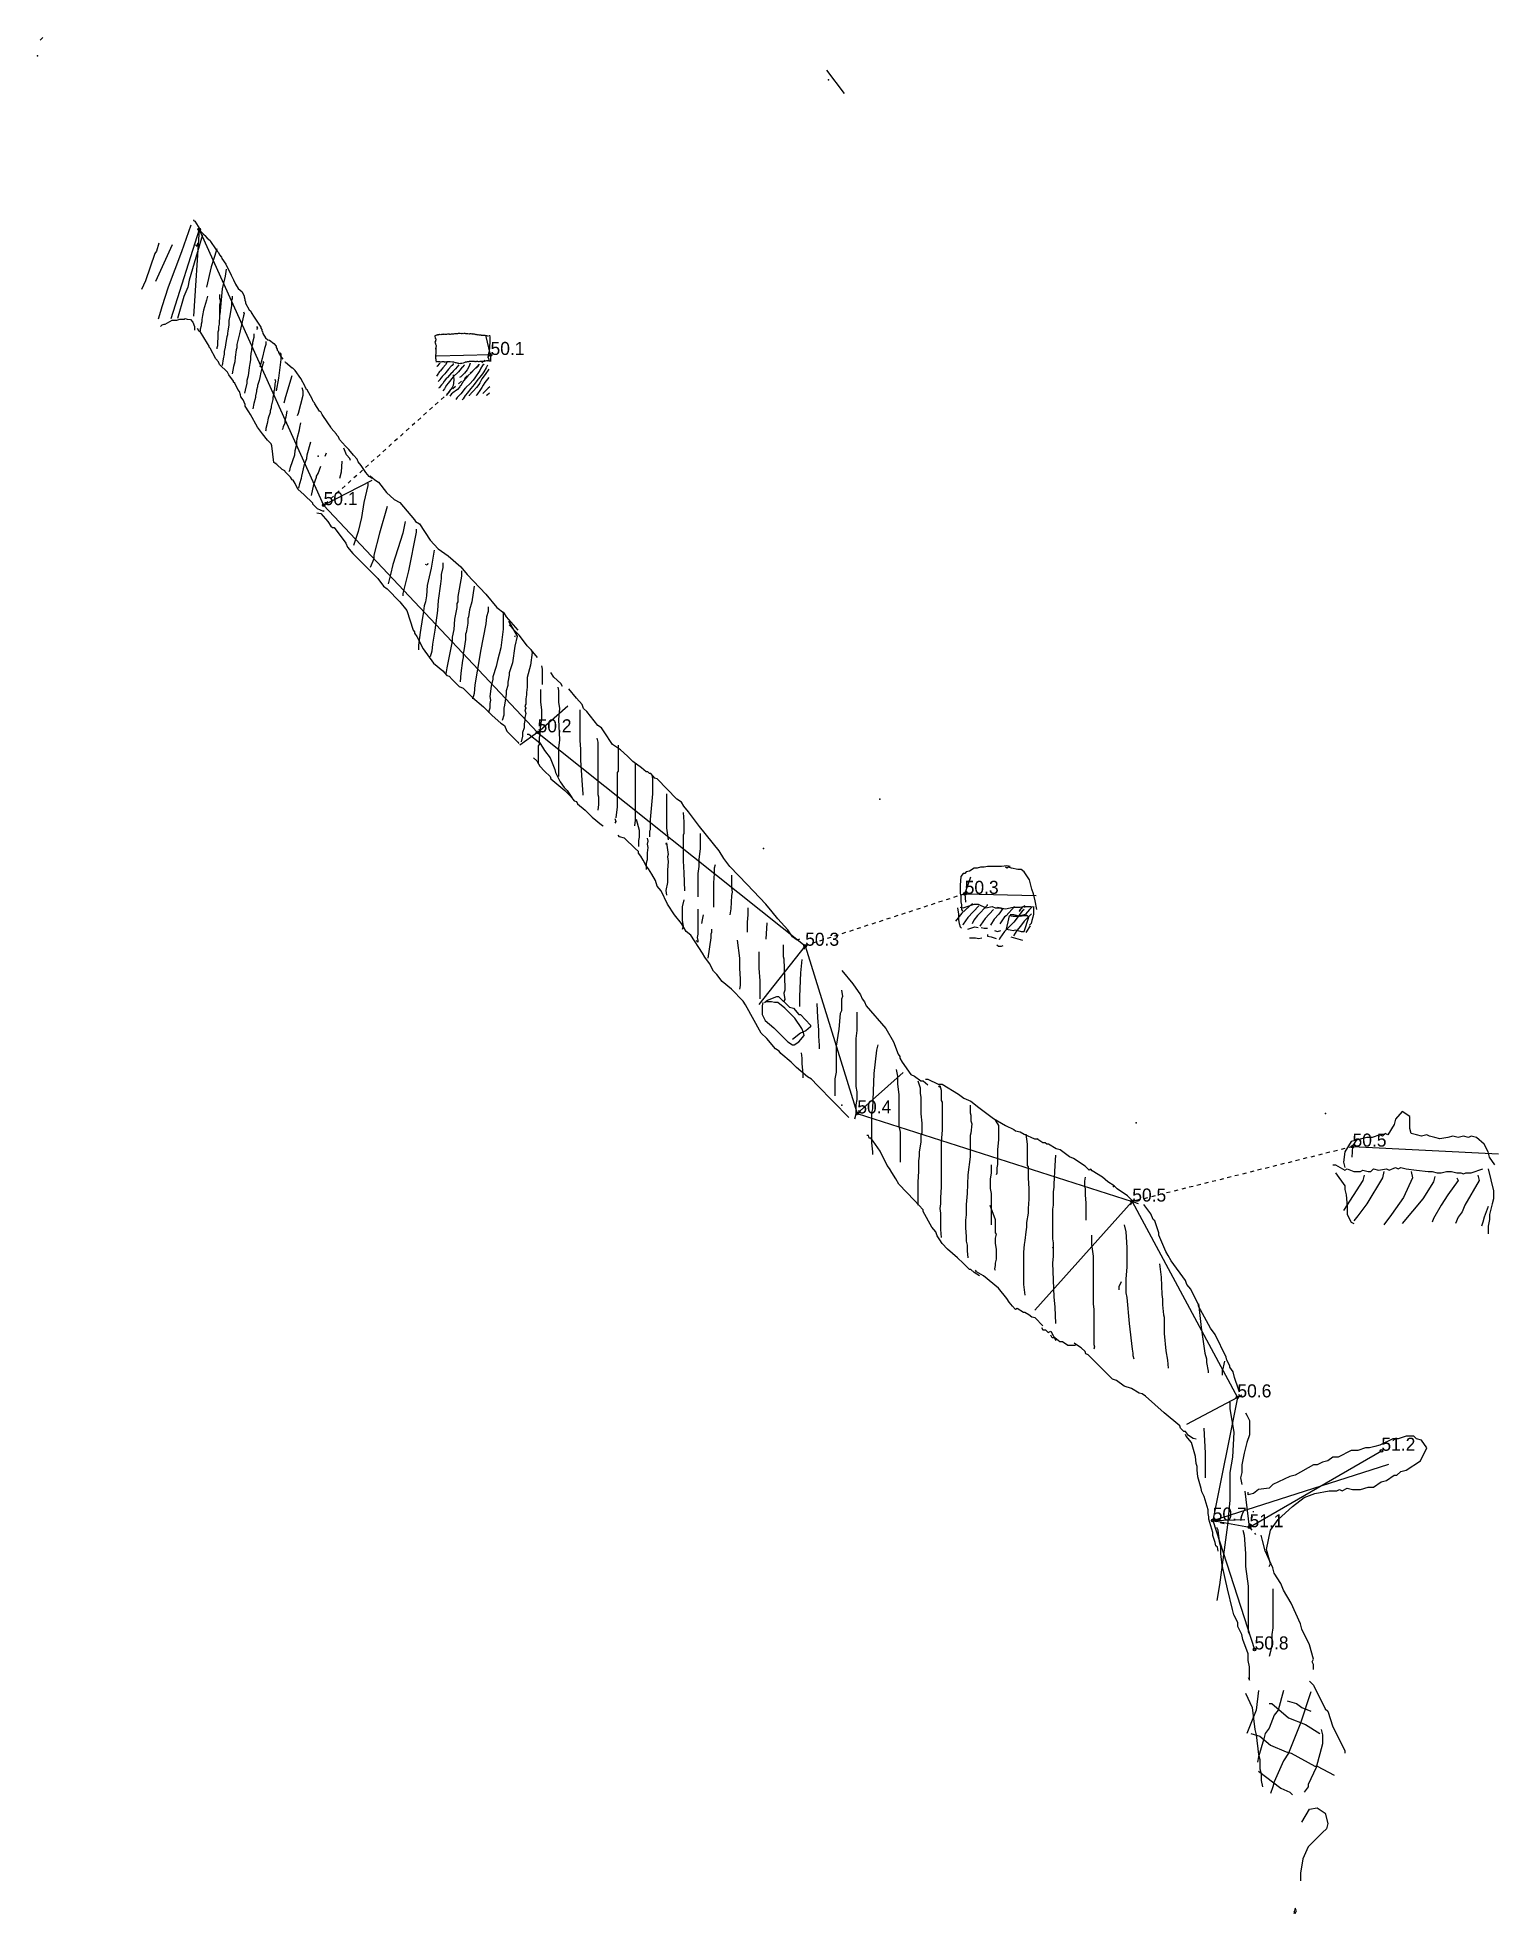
# Model space of a CAD drawing. Header units: millimetres. Extents: x -12 to 100, y -129 to 15.
import ezdxf

# ---------------------------------------------------------------- set-up
doc = ezdxf.new("R2010")
doc.units = ezdxf.units.MM
doc.linetypes.add('DASH', pattern=[0.6, 0.3, -0.3])

msp = doc.modelspace()

# ---------------------------------------------------------------- linework, layer by layer
at = {"layer": 'Shots', "color": 1}
for p, q in [((0, 0), (9.542, -21.144)), ((0, 0), (0, 0)), ((9.542, -21.144), (25.946, -38.566)), ((25.946, -38.566), (46.466, -54.93)), ((46.466, -54.93), (50.466, -67.786)), ((50.466, -67.786), (71.548, -74.542)), ((71.548, -74.542), (79.612, -89.558)), ((79.612, -89.558), (77.72, -99.004)), ((80.542, -99.514), (90.654, -93.652)), ((77.72, -99.004), (80.542, -99.514)), ((77.72, -99.004), (77.72, -99.004)), ((77.72, -99.004), (80.93, -108.886))]:
    msp.add_line(p, q, dxfattribs=at)
for centre in [(0, 0), (22.34, -9.63), (9.542, -21.144), (25.946, -38.566), (58.7, -50.95), (46.466, -54.93), (50.466, -67.786), (88.44, -70.33), (71.548, -74.542), (79.612, -89.558), (90.654, -93.652), (77.72, -99.004), (77.72, -99.004), (80.542, -99.514), (80.93, -108.886)]:
    msp.add_circle(centre, 0.1, dxfattribs=at)
at = {"layer": 'Sketch', "color": 255, "linetype": 'DASH'}
for p, q in [((22.34, -9.63), (9.542, -21.144)), ((58.7, -50.95), (46.466, -54.93)), ((88.44, -70.33), (71.548, -74.542))]:
    msp.add_line(p, q, dxfattribs=at)
at = {"layer": 'Sketch', "color": 5}
for points in [[(-12.2, 14.51), (-12, 14.71)], [(-0.64, 0.31), (-1.36, -1.73), (-2.38, -4.43), (-2.86, -5.93), (-2.98, -6.29), (-3.16, -6.89)], [(-3.1, -1.07), (-3.28, -1.67), (-3.4, -1.85), (-4.12, -3.95), (-4.42, -4.61)], [(-2.08, -1.19), (-3.34, -4.01)], [(0.26, -0.41), (-0.76, -3.89), (-0.88, -4.43), (-1.18, -5.15), (-1.66, -6.83)], [(-0.28, -1.19), (-0.16, -1.31), (-0.1, -1.07)], [(1.34, -1.49), (1.16, -2.09), (0.92, -2.87), (0.56, -4.43)], [(2.06, -3.05), (2, -3.59), (1.76, -4.55), (1.58, -6.53)], [(0.64, -5.12), (0.56, -5.44), (0.32, -6.2), (0.24, -6.6), (0.2, -6.92), (0.2, -7.08), (0.16, -7.28), (0.16, -7.4), (0.08, -7.64), (0.08, -7.76), (0.04, -7.84)], [(1.56, -5), (1.56, -5.28), (1.6, -5.44), (1.6, -5.64), (1.56, -5.8), (1.56, -6.72), (1.52, -7.12), (1.52, -7.28), (1.48, -7.48), (1.48, -7.72), (1.44, -7.88), (1.44, -8.4), (1.4, -8.56), (1.4, -8.92), (1.36, -9.08), (1.36, -9.16)], [(2.52, -5.12), (2.52, -5.32), (2.48, -5.4), (2.48, -5.84), (2.36, -6.64), (2.28, -7), (2.28, -7.32), (2.2, -7.8), (2.16, -7.96), (2.16, -8.08), (2.12, -8.24), (2.04, -8.68), (2, -9.04), (1.92, -9.36), (1.92, -9.56), (1.84, -9.92), (1.76, -10.44)], [(3.4, -6.32), (3.44, -6.44), (3.4, -6.64), (3.08, -8), (2.88, -8.84), (2.88, -9.08), (2.84, -9.24), (2.76, -9.8), (2.72, -10.16), (2.64, -10.52), (2.52, -11.08)], [(4.2, -8), (4.2, -8.28), (4.08, -8.68), (4.08, -8.8), (4.04, -8.96), (4, -9.28), (3.96, -9.52), (3.92, -9.8), (3.92, -10), (3.88, -10.28), (3.84, -10.6), (3.76, -11.24), (3.64, -11.6), (3.64, -11.8), (3.52, -12.32), (3.48, -12.56)], [(4.4, -7.45), (4.46, -7.57), (4.4, -7.69)], [(5.12, -8.59), (5.12, -8.83), (5, -9.13), (4.82, -9.91), (4.64, -10.57)], [(6.2, -9.43), (6.26, -9.55), (6.26, -9.97), (6.08, -11.41), (5.9, -12.37)], [(18.244, -10.142), (18.272, -10.142), (18.3, -10.156), (18.328, -10.142), (18.426, -10.142), (18.454, -10.156), (18.566, -10.156), (18.622, -10.142), (18.748, -10.142), (18.776, -10.156), (18.874, -10.156), (19, -10.142), (19.028, -10.128), (19.098, -10.142), (19.196, -10.142), (19.252, -10.128), (19.434, -10.156), (19.504, -10.156), (19.616, -10.198), (19.672, -10.198), (19.756, -10.24), (19.784, -10.24), (19.84, -10.254), (19.91, -10.254), (20.008, -10.282), (20.064, -10.268), (20.134, -10.268), (20.232, -10.24), (20.26, -10.24), (20.386, -10.184), (20.414, -10.156), (20.512, -10.156), (20.582, -10.128), (20.666, -10.128), (20.722, -10.114), (20.82, -10.114), (20.876, -10.1), (20.974, -10.1), (21.03, -10.114), (21.058, -10.114), (21.086, -10.1), (21.142, -10.128), (21.198, -10.128), (21.226, -10.114), (21.254, -10.128), (21.324, -10.114), (21.352, -10.114), (21.408, -10.128), (21.478, -10.128), (21.534, -10.114), (21.87, -10.114), (22.052, -10.058), (22.08, -10.044), (22.136, -10.058), (22.192, -10.044), (22.22, -10.044), (22.276, -10.072)], [(22.136, -10.1), (22.108, -10.086), (22.094, -10.058), (22.122, -10.086)], [(4.88, -10.12), (4.92, -10.2), (4.84, -10.4), (4.8, -10.64), (4.72, -10.96), (4.64, -11.36), (4.6, -11.6), (4.48, -11.96), (4.48, -12.08), (4.4, -12.32), (4.4, -12.44), (4.32, -12.76), (4.32, -12.88), (4.2, -13.36), (4.12, -13.76)], [(5.8, -11.48), (5.84, -11.64), (5.8, -11.84), (5.76, -12.28), (5.72, -12.4), (5.72, -12.6), (5.64, -12.88), (5.64, -13.04), (5.52, -13.56), (5.52, -13.68), (5.44, -13.92), (5.44, -14.04), (5.28, -14.48), (5.2, -14.88), (5.12, -15.28), (5.12, -15.4), (5.08, -15.48)], [(7.1, -11.23), (6.62, -12.85), (6.5, -13.33)], [(18.986, -10.212), (18.888, -10.394), (18.692, -10.618), (18.566, -10.758), (18.496, -10.856), (18.468, -10.884), (18.426, -10.898), (18.37, -10.982), (18.356, -11.024), (18.286, -11.108), (18.258, -11.178), (18.188, -11.262)], [(18.426, -10.268), (18.426, -10.296), (18.244, -10.492), (18.216, -10.506)], [(19.476, -10.296), (19.476, -10.324), (19.392, -10.436), (19.322, -10.492), (19.126, -10.716), (18.902, -10.968), (18.832, -11.066), (18.692, -11.234), (18.622, -11.29), (18.552, -11.374), (18.538, -11.416), (18.454, -11.5), (18.44, -11.542), (18.328, -11.654)], [(19.91, -10.394), (19.658, -10.702), (19.616, -10.73), (19.532, -10.828), (19.462, -10.884), (19.392, -10.968), (19.35, -10.996), (19.042, -11.346), (19.014, -11.388), (18.972, -11.402), (18.776, -11.64), (18.678, -11.808), (18.58, -11.92), (18.454, -12.074), (18.44, -12.116), (18.356, -12.186)], [(20.33, -10.38), (20.302, -10.45), (20.218, -10.548), (20.176, -10.576), (19.98, -10.8), (19.882, -10.912), (19.462, -11.304), (19.098, -11.78), (18.972, -11.948), (18.86, -12.116), (18.804, -12.228), (18.678, -12.368)], [(19.462, -11.164), (19.518, -11.5), (19.504, -11.794), (19.462, -11.976), (19.406, -12.116), (19.308, -12.256), (19.266, -12.284), (19.028, -12.62), (18.944, -12.732)], [(21.436, -10.324), (21.436, -10.352), (21.324, -10.52), (21.114, -10.73), (20.89, -10.982), (20.61, -11.22), (20.26, -11.612), (20.05, -11.962), (20.022, -11.99), (19.98, -12.074), (19.798, -12.27), (19.63, -12.396), (19.602, -12.396), (19.546, -12.466), (19.448, -12.522), (19.42, -12.564), (19.35, -12.62), (19.21, -12.788)], [(21.842, -10.338), (21.814, -10.352), (21.73, -10.45), (21.604, -10.646), (21.52, -10.814), (21.128, -11.388), (21.002, -11.556), (20.75, -11.836), (20.47, -12.102), (20.442, -12.144), (20.4, -12.172), (20.064, -12.606), (19.784, -12.9), (19.686, -13.04)], [(20.778, -10.268), (20.708, -10.492), (20.54, -10.758), (20.344, -11.024), (20.064, -11.304), (20.022, -11.332), (19.966, -11.346)], [(22.108, -10.422), (22.052, -10.506), (21.996, -10.618), (21.828, -10.912), (21.786, -11.01), (21.646, -11.192), (21.492, -11.36), (21.422, -11.458), (21.366, -11.5), (21.086, -11.906), (20.82, -12.214), (20.54, -12.564), (20.414, -12.704), (20.4, -12.746), (20.316, -12.872), (20.246, -12.998), (20.176, -13.082)], [(22.22, -10.73), (21.94, -11.136), (21.66, -11.472), (21.506, -11.766), (21.436, -11.906), (21.268, -12.116), (21.044, -12.382), (20.82, -12.592), (20.806, -12.634), (20.708, -12.746), (20.694, -12.774)], [(22.206, -11.346), (21.898, -11.738), (21.772, -11.934), (21.674, -12.13), (21.478, -12.438), (21.394, -12.536), (21.282, -12.676), (21.268, -12.718), (21.24, -12.732)], [(7.88, -12.13), (7.94, -12.37), (7.94, -12.73), (7.58, -14.11), (7.52, -14.29)], [(22.276, -12.074), (22.15, -12.186), (21.898, -12.424), (21.744, -12.592)], [(22.248, -12.564), (22.08, -12.704), (22.01, -12.746)], [(6.72, -13.92), (6.64, -14.4), (6.56, -14.64), (6.56, -14.88), (6.44, -15.12), (6.4, -15.28), (6.36, -15.36)], [(6.88, -18.56), (6.96, -18.48), (7, -18.24), (7.32, -17.28), (7.36, -16.96), (7.48, -16.48), (7.48, -16.28), (7.52, -16.04), (7.68, -15.36), (7.72, -15.2), (7.8, -14.84)], [(7.64, -19.84), (7.72, -19.48), (7.84, -19.08), (7.88, -18.92), (8.08, -18.04), (8.24, -17.56), (8.28, -17.28), (8.56, -16.28)], [(9.74, -17.17), (9.62, -17.41)], [(5.84, -17.96), (5.88, -17.88)], [(8.6, -20.4), (8.8, -19.56), (9, -19), (9, -18.92), (9.12, -18.72), (9.32, -18.16)], [(10.94, -17.77), (10.88, -18.61), (10.76, -19.09)], [(12.92, -19.45), (12.92, -19.63), (12.62, -20.95), (12.44, -22.09), (12.2, -23.17), (11.84, -24.25)], [(14.42, -21.25), (13.82, -23.29), (13.4, -24.97), (13.4, -25.27), (13.1, -25.93)], [(15.8, -22.39), (15.62, -23.29), (14.84, -25.69), (14.66, -26.47), (14.48, -27.19)], [(16.64, -22.99), (16.64, -23.23), (16.04, -26.17), (15.68, -27.61), (15.62, -27.91), (15.62, -28.09)], [(18.02, -24.61), (17.78, -25.99), (17.48, -27.31), (17.42, -28.09), (17.36, -28.57), (17.24, -28.87), (17.18, -29.47), (17.12, -29.77), (16.94, -30.91), (16.82, -31.87), (16.82, -32.23)], [(17.54, -25.63), (17.48, -25.75), (17.36, -25.69)], [(18.68, -25.57), (18.68, -25.93), (18.56, -26.47), (18.56, -26.77), (18.5, -27.19), (18.32, -28.45), (18.26, -29.23), (18.08, -30.73), (17.9, -31.81), (17.84, -32.35), (17.72, -32.77)], [(20.12, -26.17), (20.12, -26.59), (19.82, -28.15), (19.82, -28.57), (19.76, -28.69), (19.76, -28.99), (19.58, -29.89), (19.52, -30.67), (19.4, -31.27), (19.4, -31.57), (18.98, -33.61), (18.92, -34.09)], [(21.08, -27.37), (20.9, -28.57), (20.72, -29.17), (20.66, -29.71), (20.6, -29.83), (20.6, -30.19), (20.54, -30.49), (20.48, -30.91), (20.42, -31.03), (20.42, -31.45), (20.3, -32.29), (20.24, -32.53), (20.24, -32.83), (20.18, -33.07), (20.06, -34.03), (20, -34.69)], [(22.16, -28.93), (22.16, -29.29), (22.04, -29.71), (21.98, -30.25), (21.56, -32.35), (21.5, -32.83), (21.14, -34.93), (21.08, -35.59), (20.96, -36.01)], [(23.3, -29.33), (23.3, -30.65), (23.12, -32.09), (22.88, -33.05), (22.76, -33.53), (22.52, -34.31), (22.52, -34.49), (22.4, -35.03), (22.28, -35.81), (22.34, -36.11), (22.28, -36.35), (22.28, -36.71), (22.22, -36.95), (22.22, -37.07)], [(23.72, -30.05), (24.38, -31.19), (24.2, -31.97), (24.02, -33.23), (23.78, -34.01), (23.78, -34.19), (23.66, -34.73), (23.66, -34.97), (23.54, -35.39), (23.54, -35.63), (23.42, -36.47), (23.36, -36.71), (23.36, -37.25), (23.24, -37.67)], [(24.2, -31.25), (24.26, -31.13)], [(25.46, -32.21), (25.52, -32.45), (25.4, -33.41), (25.16, -34.37), (25.16, -35.09), (25.1, -35.51), (25.1, -35.69), (25.04, -35.99), (25.04, -36.41), (24.98, -36.53), (25.04, -36.71), (24.98, -36.83), (25.04, -37.13), (24.98, -37.43), (24.98, -37.67), (24.92, -37.91), (24.92, -38.21), (24.8, -38.57), (24.8, -38.87), (24.68, -39.29)], [(26.24, -33.47), (26.3, -33.71), (26.3, -34.91)], [(26.18, -35.29), (26.18, -36.25), (26.24, -36.85), (26.24, -37.51), (26.12, -38.41), (26.12, -38.77), (26.06, -38.95), (26.06, -39.49), (26, -39.61), (26, -40.99)], [(27.5, -35.11), (27.56, -35.35), (27.56, -36.25), (27.62, -36.73), (27.56, -37.57), (27.62, -39.13), (27.56, -39.79), (27.56, -41.95)], [(29.18, -36.85), (29.18, -39.19), (29.24, -39.85), (29.24, -40.69), (29.3, -41.47), (29.36, -42.61), (29.42, -43.27), (29.42, -43.39)], [(30.5, -39.01), (30.56, -39.31), (30.56, -43.33), (30.62, -43.51), (30.62, -44.11), (30.56, -44.53)], [(32.12, -39.55), (32.12, -41.53), (32.06, -41.65), (32.06, -44.29), (31.94, -45.13)], [(33.44, -40.93), (33.44, -45.31), (33.38, -45.73)], [(34.7, -41.83), (34.76, -42.13), (34.76, -43.27), (34.58, -45.25), (34.58, -46.03), (34.52, -46.15), (34.52, -46.57)], [(35.84, -43.27), (35.84, -45.91), (35.96, -46.81)], [(31.88, -45.17), (31.94, -45.41), (31.88, -45.53)], [(33.5, -45.23), (33.74, -46.07), (33.74, -46.61), (33.68, -46.85), (33.68, -47.33)], [(37.1, -44.71), (37.16, -45.43), (37.16, -46.33), (37.1, -46.45), (37.1, -48.43), (37.16, -49.33), (37.22, -50.71)], [(34.34, -46.67), (34.4, -46.91), (34.34, -47.15), (34.4, -47.39), (34.34, -47.81), (34.34, -48.35), (34.28, -48.59), (34.28, -49.07)], [(35.78, -47.15), (35.84, -47.03), (35.84, -47.03), (35.96, -47.93), (35.9, -48.11), (35.96, -48.47), (35.9, -49.13), (35.9, -50.09), (35.78, -50.69), (35.84, -51.05)], [(38.42, -46.33), (38.42, -47.47), (38.3, -48.31), (38.3, -48.85), (38.24, -49.39), (38.24, -51.19)], [(39.56, -48.73), (39.5, -48.97), (39.5, -49.39), (39.44, -50.11), (39.44, -51.97)], [(40.82, -49.51), (40.82, -50.47), (40.88, -50.83), (40.82, -51.07), (40.76, -52.09), (40.7, -52.57)], [(37.16, -51.41), (37.04, -51.95), (37.04, -52.97), (37.1, -53.45), (37.04, -53.69)], [(59.31, -51.68), (58.47, -52.44), (57.99, -53.04)], [(58.34, -51.97), (58.58, -52.03), (59.42, -51.73), (59.72, -51.73), (60.32, -52.03), (60.8, -51.91), (61.04, -52.03), (61.46, -52.03), (61.58, -52.09)], [(60.43, -51.76), (60.43, -51.84), (59.67, -52.6), (59.39, -52.96), (59.27, -53.24)], [(38.24, -52.13), (38.24, -54.05), (38.18, -54.29), (38.24, -54.53), (38.24, -54.65), (38.12, -54.53)], [(38.54, -53.23), (38.6, -52.93), (38.66, -52.57)], [(42.08, -52.03), (42.08, -52.57), (42.02, -53.11), (42.02, -53.89)], [(43.52, -53.17), (43.46, -54.43)], [(59.79, -51.88), (58.95, -52.76), (58.59, -53.28), (58.55, -53.36)], [(60.91, -52.16), (60.27, -52.84), (59.91, -53.36), (59.87, -53.44)], [(61.63, -52.08), (61.31, -52.52), (60.95, -52.88), (60.67, -53.36)], [(61.22, -51.97), (61.82, -52.09), (62.42, -51.97), (62.96, -51.97), (63.2, -51.91), (63.74, -51.91), (63.86, -51.97)], [(63.27, -52.16), (63.11, -52.28), (62.47, -53.12), (61.75, -53.84), (61.39, -54.36), (61.35, -54.48)], [(62.51, -51.92), (61.87, -52.64), (61.75, -52.72), (61.39, -53.24)], [(63.83, -52.48), (63.27, -53.04), (62.99, -53.44), (62.71, -53.76), (62.43, -54.16)], [(63.31, -52), (63.31, -51.88), (63.11, -51.96), (62.87, -52.24)], [(63.11, -52.04), (62.99, -52.16), (62.87, -52.32)], [(63.91, -51.92), (63.67, -52.16), (63.35, -52.52)], [(39.02, -55.87), (39.26, -54.31), (39.26, -54.01), (39.32, -53.89), (39.32, -53.65)], [(41.24, -54.49), (41.42, -55.87), (41.42, -56.65), (41.48, -57.49), (41.48, -57.97), (41.42, -58.27)], [(63.71, -53.4), (63.39, -53.92)], [(42.92, -55.39), (42.92, -56.65), (42.98, -57.61), (42.98, -58.99)], [(44.78, -54.85), (44.78, -55.75), (44.84, -55.93), (44.9, -58.15), (44.9, -58.33), (44.84, -58.57), (44.9, -59.05), (44.84, -59.17)], [(46.22, -55.99), (46.1, -57.01), (46.04, -58.81), (46.04, -59.59)], [(49.24, -58.33), (49.34, -58.83), (49.24, -59.03), (49.24, -59.93), (49.14, -60.13), (49.04, -61.33), (48.84, -62.63), (48.84, -64.63), (48.74, -65.13), (48.74, -66.43)], [(47.36, -59.35), (47.42, -60.43), (47.48, -61.39), (47.48, -61.87), (47.54, -62.59), (47.54, -62.83)], [(50.44, -60.03), (50.44, -61.43), (50.34, -62.03), (50.34, -65.73), (50.44, -66.13), (50.44, -66.73), (50.34, -67.13), (50.34, -67.83), (50.24, -68.23)], [(46.16, -63.13), (46.22, -63.55), (46.22, -63.97), (46.28, -64.75), (46.28, -65.05)], [(52.04, -62.53), (51.94, -62.93), (51.74, -64.73), (51.64, -67.43), (51.54, -67.73), (51.54, -70.03), (51.64, -70.73), (51.64, -70.93)], [(53.44, -64.43), (53.54, -64.93), (53.54, -65.53), (53.64, -66.33), (53.64, -68.73), (53.74, -69.23), (53.74, -71.53)], [(55.1, -65.29), (55.28, -65.83), (55.28, -66.25), (55.34, -66.55), (55.34, -67.81), (55.4, -68.53), (55.4, -69.31), (55.34, -69.43), (55.34, -69.97), (55.22, -70.75), (55.22, -71.05), (55.16, -71.41), (55.16, -72.25), (55.1, -73.03), (55.1, -74.83)], [(56.72, -65.77), (56.78, -65.65), (56.9, -66.01), (56.9, -66.79), (56.96, -66.91), (56.96, -69.07), (56.9, -69.97), (56.9, -73.45), (56.84, -74.23), (56.84, -74.71), (56.78, -75.07), (56.84, -75.43), (56.84, -76.69), (56.9, -77.29)], [(59.12, -67.15), (59.12, -67.75), (59.18, -67.93), (59.18, -68.35), (59.24, -68.59), (59.18, -69.31), (59.12, -69.49), (59.12, -71.11), (58.94, -72.49), (58.88, -73.93), (58.82, -74.77), (58.82, -75.55), (58.76, -75.97), (58.76, -76.57), (58.82, -77.23), (58.82, -77.59), (58.88, -77.89), (58.88, -78.31), (58.94, -78.85)], [(61.04, -68.29), (61.22, -68.59), (61.28, -68.71), (61.28, -69.79), (61.22, -70.57), (61.22, -71.71), (61.16, -71.95), (61.16, -72.37), (61.1, -72.49)], [(63.38, -69.37), (63.5, -70.15), (63.5, -71.77), (63.56, -71.89), (63.56, -72.73), (63.62, -73.57), (63.62, -74.35), (63.56, -75.07), (63.56, -75.43), (63.44, -76.15), (63.44, -76.51), (63.38, -76.87), (63.32, -77.53), (63.26, -77.83), (63.2, -78.43), (63.2, -80.89), (63.32, -81.73)], [(60.74, -71.73), (60.74, -72.33), (60.64, -72.83), (60.64, -73.53), (60.74, -73.93), (60.74, -76.33)], [(65.66, -70.99), (65.6, -71.77), (65.54, -73.21), (65.54, -73.45), (65.48, -73.81), (65.48, -74.83), (65.42, -75.13), (65.42, -77.41), (65.48, -77.71), (65.48, -78.37)], [(86.94, -71.73), (87.14, -71.73), (87.84, -72.13), (88.04, -72.03), (88.54, -72.23), (89.04, -72.23), (89.24, -72.13), (89.64, -72.23), (89.84, -72.23), (90.04, -72.03), (90.44, -72.13), (91.04, -72.03), (91.24, -72.13), (91.74, -71.93), (91.94, -72.03), (92.14, -71.93), (92.54, -72.03), (93.34, -72.13), (94.24, -72.23), (94.54, -72.23), (94.94, -72.33), (95.24, -72.33), (95.64, -72.23), (96.04, -72.23), (96.44, -72.33), (96.74, -72.33), (96.94, -72.43), (97.14, -72.33), (97.54, -72.33), (98.44, -72.03)], [(67.94, -72.67), (67.88, -72.97), (67.88, -73.33), (67.94, -73.57), (67.94, -74.05), (68, -74.65), (68, -75.97)], [(87.14, -72.33), (87.84, -73.33), (87.84, -73.63), (87.94, -74.03), (88.04, -74.93), (88.04, -75.53), (88.34, -76.13), (88.54, -76.23)], [(89.34, -72.53), (89.24, -72.93), (87.74, -75.23)], [(90.84, -72.23), (90.74, -72.73), (89.54, -74.73), (88.84, -75.63), (88.54, -76.03)], [(92.94, -72.23), (93.04, -72.73), (92.34, -74.23), (91.44, -75.53), (90.84, -76.33)], [(94.74, -72.63), (94.64, -73.03), (93.84, -74.33), (92.24, -76.23)], [(96.44, -72.73), (96.54, -72.93), (95.74, -74.03), (95.24, -74.83), (94.64, -75.83), (94.54, -76.13)], [(98.04, -72.53), (98.14, -72.93), (97.04, -74.83), (96.84, -75.33), (96.54, -75.73), (96.34, -76.23)], [(98.84, -72.03), (99.24, -73.73), (99.24, -74.33), (99.14, -74.73), (99.04, -75.13), (98.94, -75.53), (98.94, -75.93), (98.84, -76.43), (98.84, -77.03)], [(60.62, -74.83), (61.04, -75.91), (61.04, -76.93), (61.1, -77.05), (61.04, -77.35), (61.04, -77.77), (61.1, -78.19), (61.1, -78.97), (61.04, -79.27), (61.04, -79.45), (60.98, -79.69), (61.04, -79.81)], [(98.84, -74.93), (98.54, -75.73), (98.44, -76.13), (98.34, -76.43)], [(68.42, -77.11), (68.42, -77.83), (68.54, -78.73), (68.54, -82.39), (68.6, -82.81), (68.6, -85.51), (68.66, -85.69), (68.6, -85.87)], [(70.94, -76.33), (71.06, -76.87), (71.12, -78.07), (71.12, -79.57), (71.06, -80.47), (71.06, -81.55), (71.12, -81.91), (71.3, -83.89), (71.54, -85.87), (71.6, -86.17), (71.6, -86.35), (71.66, -86.59)], [(65.42, -78.01), (65.48, -78.13), (65.48, -78.73), (65.42, -79.27), (65.54, -81.85), (65.6, -82.63), (65.66, -83.89)], [(73.64, -79.33), (73.76, -80.35), (73.82, -81.67), (73.88, -82.03), (73.88, -82.45), (73.94, -83.23), (74, -83.41), (74, -84.67), (74.12, -85.99), (74.24, -86.71), (74.3, -87.31)], [(70.7, -80.71), (70.52, -81.07), (70.52, -81.31)], [(76.64, -82.39), (76.7, -83.05), (76.82, -84.19), (77.12, -86.17), (77.24, -86.59), (77.24, -86.89), (77.36, -87.55), (77.36, -87.67)], [(78.62, -86.77), (78.56, -87.01), (78.5, -87.37), (78.44, -87.49), (78.44, -87.85)], [(79.04, -89.93), (79.04, -90.43), (79.34, -92.23), (79.24, -94.13), (79.04, -95.33), (79.04, -97.43), (78.84, -99.33), (78.24, -103.93), (78.04, -105.13)], [(77.04, -91.93), (77.14, -93.83), (77.14, -95.73)], [(80.04, -99.73), (80.14, -100.13), (80.24, -101.53), (80.24, -102.53), (80.44, -104.03), (80.44, -107.53), (80.54, -107.73)], [(82.34, -104.23), (82.34, -107.23), (82.24, -107.73), (82.24, -108.53), (82.14, -109.03), (82.04, -109.43)], [(81.24, -112.03), (81.04, -113.53), (80.34, -115.33)], [(83.14, -112.03), (82.74, -113.53), (82.44, -113.93), (82.04, -114.93), (81.74, -115.33), (81.64, -115.73), (81.24, -117.13), (81.14, -117.53)], [(85.24, -112.13), (84.44, -114.53), (83.54, -116.83), (83.14, -117.43), (82.44, -119.03), (82.34, -119.43), (82.14, -119.93)], [(85.14, -111.33), (85.44, -111.63), (86.34, -113.43), (86.54, -113.63), (86.94, -114.83), (87.84, -116.63), (87.84, -116.83)], [(80.24, -112.23), (80.74, -113.33), (80.94, -115.03), (81.04, -115.43), (81.24, -116.93), (81.34, -117.33), (81.34, -118.03), (81.44, -118.43), (81.44, -118.93), (81.54, -119.43)], [(82.04, -113.03), (82.24, -113.03), (83.54, -114.13), (84.84, -114.63), (85.94, -115.33)], [(83.44, -112.83), (84.14, -113.03), (84.54, -113.33), (85.24, -113.63)], [(86.04, -115.03), (86.14, -115.43), (86.14, -116.13), (85.64, -117.93), (85.04, -119.23), (85.04, -119.43), (84.74, -119.83)], [(80.64, -115.33), (81.34, -115.53), (82.14, -116.23), (83.34, -116.73), (83.74, -116.83), (85.54, -117.83), (85.74, -117.83), (87.04, -118.53)], [(81.24, -118.23), (82.94, -119.53), (83.64, -119.83), (83.84, -120.03)], [(84.54, -122.13), (85.14, -121.13), (85.74, -121.03), (86.34, -121.43), (86.54, -122.23), (86.44, -122.63), (86.14, -122.93), (85.04, -124.03), (84.64, -124.93), (84.44, -126.03), (84.44, -126.63)], [(83.94, -128.93), (84.04, -129.13), (84.14, -128.93), (84.04, -128.73), (83.94, -129.13)]]:
    msp.add_lwpolyline(points, dxfattribs=at)
at = {"layer": 'Sketch', "color": 0}
for points in [[(48.11, 12.21), (49.46, 10.41)], [(-0.43, 0.74), (-0.43, 0.68), (-0.34, 0.62), (0.05, 0.02), (0.11, -0.13), (0.32, -0.37), (0.44, -0.46), (0.62, -0.67), (0.83, -0.85), (0.86, -0.94), (1.25, -1.48), (1.37, -1.66), (1.49, -1.78), (1.55, -1.96), (1.7, -2.14), (1.73, -2.23), (2.03, -2.68), (2.45, -3.52), (2.63, -3.88), (2.78, -4.21), (2.99, -4.54), (3.29, -4.78), (3.44, -5.11), (3.44, -5.17), (3.5, -5.35), (3.5, -5.44), (3.56, -5.56), (3.56, -5.65), (3.83, -6.16), (3.95, -6.28), (3.98, -6.37), (4.22, -6.73), (4.73, -7.51), (4.73, -7.57), (4.79, -7.69), (4.79, -7.78), (4.85, -7.84), (4.88, -7.99), (5.09, -8.32), (5.27, -8.47), (5.39, -8.5), (5.72, -8.74), (5.9, -8.95), (5.9, -9.07), (5.99, -9.19), (5.99, -9.25), (6.08, -9.37), (6.08, -9.43), (6.26, -9.76), (6.41, -9.94)], [(-2.96, -7.44), (-2.84, -7.32), (-2.68, -7.28), (-2.6, -7.28), (-2.44, -7.16), (-2.08, -6.96), (-1.72, -6.96), (-1.48, -6.88), (-1.16, -6.88), (-1.08, -6.84), (-0.92, -6.88), (-0.68, -6.92), (-0.48, -7.12), (-0.36, -7.44), (-0.36, -7.72)], [(9.52, -21.56), (9.52, -21.64), (9.08, -21.44), (8.72, -21.08), (8.72, -21), (8.04, -20.36), (7.56, -19.92), (7.36, -19.48), (7.2, -19.24), (7.12, -19.2), (7, -19), (6.6, -18.6), (6.56, -18.52), (6.36, -18.4), (5.96, -18.04), (5.72, -17.88), (5.56, -16.6), (5.52, -16.44), (5.24, -16.16), (4.84, -15.68), (4.48, -15.16), (3.92, -14.2), (3.8, -14), (3.52, -13.56), (3.52, -13.44), (3.36, -13.08), (3.2, -12.84), (3.16, -12.68), (3.08, -12.44), (2.96, -12.28), (2.72, -11.8), (2.64, -11.72), (2.64, -11.64), (2.28, -11.16), (2.16, -10.96), (1.56, -10.36), (1.48, -10.16), (1.28, -9.92), (0.84, -9.12), (0.76, -9.04), (0.76, -8.96), (0.64, -8.76), (0.08, -7.84), (0, -7.84), (-0.12, -7.6)], [(13.25, -19.09), (13.04, -18.94), (12.77, -18.64), (12.41, -18.1), (12.2, -17.83), (12.11, -17.62), (11.84, -17.32), (11.48, -16.87), (11.21, -16.63), (10.76, -16.12), (10.67, -15.91), (10.55, -15.79), (10.52, -15.7), (10.13, -15.25), (10.1, -15.16), (9.86, -14.83), (9.44, -14.2), (9.32, -13.99), (9.23, -13.93), (8.87, -13.39), (8.84, -13.3), (8.75, -13.21), (8.66, -13), (8.27, -12.31), (8.21, -12.25), (8.18, -12.16), (8.12, -12.1), (8.12, -12.04), (7.79, -11.44), (7.37, -10.81), (7.19, -10.63), (7.13, -10.63), (6.62, -10.21), (6.59, -10.15)], [(11.6, -17.71), (11.54, -17.56), (11.3, -17.29), (11.09, -16.78)], [(13.1, -18.91), (13.46, -19.21), (13.76, -19.39), (14.36, -20.17), (14.96, -20.71), (15.38, -20.95), (16.52, -22.27), (16.58, -22.39), (16.88, -22.57), (17.72, -23.83), (18.32, -24.49), (19.1, -25.03), (20.06, -25.87), (20.54, -26.47), (21.98, -27.97), (22.82, -28.99), (23.36, -29.41), (23.54, -29.71), (24.44, -30.73)], [(9.02, -21.73), (9.32, -21.79), (9.86, -22.39), (10.1, -22.75), (10.22, -22.87), (10.34, -22.87), (11.24, -24.07), (11.36, -24.37), (11.78, -24.85), (13.16, -26.23), (13.7, -26.77), (14.12, -27.37), (14.42, -27.55), (15.38, -28.57), (15.92, -29.23), (16.4, -30.73), (16.52, -30.85), (16.52, -30.97), (16.7, -31.21), (17.18, -32.17), (17.96, -33.25), (18.68, -33.85), (18.98, -34.21), (19.16, -34.27), (19.4, -34.51), (19.94, -35.05), (20.24, -35.17), (20.96, -35.89), (21.8, -36.61), (22.46, -37.27), (23.12, -37.87), (23.42, -38.05), (23.6, -38.47), (24.44, -39.31), (24.5, -39.43)], [(25.94, -32.83), (25.46, -32.23), (25.16, -31.93), (24.56, -31.15), (24.14, -30.73), (23.78, -30.31)], [(27.86, -35.05), (27.74, -34.81), (27.2, -34.33), (26.96, -33.97)], [(46.04, -54.43), (45.86, -54.49), (45.5, -54.25), (45.14, -53.71), (44.36, -52.87), (43.94, -52.33), (43.46, -51.73), (42.02, -50.23), (40.7, -48.85), (40.22, -48.25), (39.86, -47.65), (38.36, -45.79), (37.52, -44.65), (37.16, -44.23), (36.98, -43.93), (36.62, -43.69), (35.12, -42.13), (34.94, -42.07), (34.64, -41.71), (34.52, -41.71), (34.4, -41.59), (34.28, -41.59), (33.92, -41.29), (33.26, -40.81), (32.84, -40.39), (32.3, -39.91), (31.7, -39.49), (31.04, -38.53), (30.86, -38.23), (30.56, -38.05), (29.72, -36.97), (29.48, -36.73), (29.36, -36.43), (28.94, -35.95), (28.34, -35.23)], [(25.64, -40.51), (25.88, -40.75), (26.12, -41.17), (26.48, -41.53), (26.9, -41.95), (26.96, -42.13), (28.04, -43.03), (28.46, -43.45), (28.76, -43.81), (28.94, -43.87), (29, -44.05), (29.6, -44.53), (30.14, -45.07), (30.86, -45.67), (30.98, -45.73)], [(49.82, -68.11), (47.42, -65.65), (46.94, -65.17), (46.64, -64.99), (45.8, -64.27), (45.38, -63.85), (44.6, -63.19), (44.48, -63.01), (44.18, -62.83), (43.52, -62.05), (43.1, -61.63), (41.9, -59.47), (41.72, -59.17), (40.82, -58.27), (40.1, -57.67), (39.68, -57.13), (39.44, -56.89), (39.14, -56.29), (38.78, -55.81), (38.6, -55.51), (37.7, -54.13), (37.34, -53.83), (36.98, -53.23), (36.44, -52.57), (35.9, -51.73), (35.42, -50.71), (35.12, -50.35), (35, -49.93), (34.7, -49.45), (34.46, -49.03), (34.28, -48.79), (34.04, -48.37), (33.86, -48.07), (33.68, -47.83), (33.68, -47.71), (33.44, -47.47), (32.6, -46.69), (32.24, -46.57), (32.12, -46.45)], [(62.18, -48.85), (61.94, -48.79), (61.52, -48.85), (60.44, -48.85), (60.2, -48.91), (59.9, -48.91), (59.66, -48.97), (59.42, -48.97), (59.06, -49.21), (58.82, -49.27), (58.7, -49.39), (58.58, -49.39), (58.4, -49.63), (58.34, -50.29), (58.34, -50.89), (58.4, -51.13), (58.4, -51.55), (58.46, -51.79), (58.46, -52.15), (58.52, -52.27)], [(64.22, -52.15), (64.1, -51.49), (63.98, -50.95), (63.86, -50.59), (63.68, -49.87), (63.26, -49.27), (63.02, -49.09), (62.78, -49.09), (62.3, -48.97), (62.06, -48.91), (61.94, -48.97), (61.82, -48.91)], [(49.28, -56.83), (50.12, -57.85), (50.72, -58.69), (50.84, -58.99), (51.02, -59.23), (51.14, -59.53), (52.64, -61.27), (53.24, -62.29), (53.6, -63.25), (53.72, -63.43), (53.72, -63.55), (53.9, -63.85), (54.56, -64.81), (54.86, -64.93), (55.34, -65.29), (55.52, -65.29), (55.88, -65.59)], [(55.7, -65.17), (55.88, -65.17), (56.66, -65.53), (56.96, -65.53), (58.22, -66.31), (58.64, -66.61), (59.18, -66.85), (59.78, -67.33), (60.92, -68.17), (61.82, -68.71), (62.48, -69.01), (62.6, -69.13), (62.96, -69.19), (63.26, -69.37), (64.04, -69.73), (64.34, -69.73)], [(59.84, -80.23), (59.42, -79.99), (59.18, -79.75), (59.06, -79.75), (58.58, -79.27), (58.16, -78.85), (57.38, -78.19), (56.96, -77.77), (56.78, -77.47), (56.6, -77.17), (56.48, -76.87), (56.18, -76.51), (55.52, -75.31), (55.52, -75.19), (54.86, -74.47), (53.66, -73.21), (53.42, -72.79), (53.12, -72.31), (52.94, -72.01), (52.76, -71.77), (52.22, -70.69), (51.68, -69.91), (51.5, -69.67), (51.38, -69.67), (51.32, -69.49), (51.2, -69.49)], [(72.02, -74.71), (71.66, -74.59), (71.18, -74.11), (70.4, -73.57), (70.16, -73.33), (69.68, -73.03), (69.26, -72.67), (68.48, -72.19), (68.36, -72.07), (68.24, -72.13), (67.94, -71.83), (67.04, -71.23), (66.74, -71.11), (66.02, -70.57), (65.72, -70.51), (65.12, -70.15), (65, -70.15), (64.88, -70.03), (64.7, -70.03), (64.22, -69.73)], [(79.76, -89.17), (79.7, -88.93), (79.4, -88.03), (79.28, -87.61), (79.04, -87.25), (79.04, -87.13), (78.8, -86.71), (78.74, -86.47), (77.9, -84.73), (77.54, -84.25), (76.64, -82.57), (76.64, -82.45), (76.04, -81.25), (75.74, -80.89), (75.62, -80.59), (74.54, -79.09), (74.3, -78.67), (74.12, -78.37), (73.58, -77.11), (73.58, -76.93), (73.28, -76.03), (73.16, -75.91), (72.98, -75.49), (72.44, -74.77)], [(64.7, -84.07), (64.1, -83.47), (63.86, -83.41), (63.62, -83.23), (63.32, -83.05), (63.2, -83.05), (62.72, -82.75), (62.6, -82.81), (62.36, -82.57), (62.12, -82.27), (61.94, -81.97), (61.28, -81.19), (60.14, -80.23), (59.6, -79.93), (59.54, -79.81)], [(64.6, -84.19), (64.7, -84.39), (64.9, -84.39), (65.1, -84.59), (65.3, -84.49), (65.7, -85.19)], [(67.2, -85.59), (66.6, -85.59), (66.2, -85.29), (66, -85.29), (65.6, -84.99), (65.4, -84.99), (65.3, -84.79)], [(76.46, -92.77), (76.22, -92.71), (75.86, -92.47), (75.62, -92.17), (75.5, -92.17), (75.26, -91.93), (75.2, -91.75), (74, -90.73), (72.56, -89.47), (72.32, -89.29), (72.08, -89.23), (71.48, -88.87), (70.94, -88.69), (70.34, -88.27), (70.04, -88.15), (68.18, -86.29), (68, -86.23), (67.94, -86.05), (67.64, -85.75), (67.34, -85.57), (67.1, -85.39)], [(80.24, -90.73), (80.34, -90.93), (80.34, -90.93), (80.54, -91.33), (80.54, -92.43), (80.34, -93.03), (80.14, -93.83), (79.94, -94.73), (79.94, -95.33), (79.84, -95.73), (79.94, -96.23)], [(78.14, -101.35), (78.08, -101.05), (77.96, -100.93), (77.9, -100.69), (77.72, -100.15), (77.72, -99.91), (77.42, -98.89), (77.42, -98.71), (77.36, -98.47), (77.36, -98.17), (77.06, -97.15), (76.88, -96.79), (76.82, -96.55), (76.58, -95.65), (76.52, -95.11), (76.52, -94.87), (76.46, -94.63), (76.4, -94.09), (76.1, -93.01), (75.68, -92.53), (75.62, -92.41)], [(82.04, -102.53), (82.14, -102.33), (81.84, -101.23), (82.14, -99.73), (82.74, -98.93), (83.84, -97.93), (84.74, -97.23), (85.54, -96.93), (86.64, -96.73), (87.24, -96.73), (87.44, -96.63), (87.64, -96.73), (88.04, -96.53), (88.44, -96.63), (89.04, -96.63), (89.64, -96.43), (90.04, -96.43), (90.64, -96.03), (91.04, -95.93), (91.64, -95.53), (91.84, -95.53), (92.14, -95.23), (92.54, -95.13), (93.64, -94.43), (94.14, -93.43), (93.74, -92.83), (93.34, -92.73), (93.14, -92.53), (92.54, -92.53), (91.94, -92.73), (91.54, -92.73), (90.54, -93.23), (90.14, -93.33), (89.74, -93.43), (89.44, -93.43), (88.84, -93.63), (88.34, -93.63), (87.34, -94.13), (86.94, -94.13), (86.54, -94.43), (86.14, -94.53), (85.74, -94.73), (85.44, -94.73), (84.04, -95.53), (83.64, -95.63), (82.34, -96.23), (82.04, -96.53), (81.24, -96.63), (80.84, -96.93), (80.44, -97.03), (80.44, -96.83)], [(80.44, -111.03), (80.54, -111.23), (80.54, -110.23), (80.44, -109.73), (80.44, -109.23), (80.04, -108.13), (79.94, -107.73), (79.64, -107.13), (79.64, -106.83), (79.34, -106.23), (79.24, -105.83), (78.84, -104.23), (78.44, -102.43), (78.34, -101.53), (78.34, -101.03), (78.24, -100.63), (78.14, -99.73), (78.04, -99.53)], [(85.44, -110.43), (85.44, -110.03), (85.34, -109.83), (85.44, -109.63), (85.14, -108.53), (84.54, -107.33), (84.44, -106.93), (83.74, -105.33), (83.14, -104.33), (82.94, -103.83), (82.44, -103.03), (82.34, -102.63), (81.74, -101.33), (81.54, -100.53), (81.44, -100.13)]]:
    msp.add_lwpolyline(points, dxfattribs=at)
at = {"layer": 'Sketch', "color": 32}
for points in [[(22.192, -8.196), (22.164, -8.182), (22.122, -8.182), (22.066, -8.154), (22.01, -8.168), (21.926, -8.14), (21.828, -8.14), (21.716, -8.126), (21.646, -8.126), (21.618, -8.112), (21.492, -8.112), (21.422, -8.098), (21.394, -8.112), (21.338, -8.098), (21.31, -8.098), (21.254, -8.07), (21.226, -8.084), (21.198, -8.056), (21.17, -8.07), (21.114, -8.042), (21.086, -8.042), (21.058, -8.028), (20.988, -8.042), (20.932, -8.014), (20.904, -8.028), (20.848, -8.014), (20.764, -8.014), (20.708, -8.028), (20.596, -8), (20.442, -8), (20.386, -7.972), (20.302, -7.972), (20.246, -8), (20.176, -7.986), (20.148, -7.986), (20.12, -8), (20.022, -7.986), (19.868, -7.986), (19.798, -8), (19.574, -8), (19.49, -8.042), (19.434, -8.028), (19.364, -8.042), (19.308, -8.028), (19.238, -8.056), (19.21, -8.056), (19.182, -8.042), (19.084, -8.042), (19.028, -8.028), (18.972, -8.056), (18.846, -8.07), (18.762, -8.042), (18.734, -8.07), (18.664, -8.07), (18.608, -8.056), (18.58, -8.056), (18.524, -8.084), (18.454, -8.07), (18.426, -8.07), (18.37, -8.098), (18.328, -8.084), (18.3, -8.112), (18.272, -8.084), (18.244, -8.084), (18.216, -8.112), (18.188, -8.112), (18.104, -8.154), (18.076, -8.14), (18.076, -8.21), (18.104, -8.308), (18.104, -8.336), (18.132, -8.392), (18.132, -8.42), (18.146, -8.476), (18.118, -8.546), (18.118, -8.574), (18.076, -8.658), (18.118, -8.77), (18.118, -8.798), (18.16, -8.896), (18.16, -8.952), (18.132, -9.05), (18.132, -9.078), (18.118, -9.134), (18.118, -9.19)], [(22.234, -10.044), (22.234, -10.016), (22.22, -9.96), (22.22, -9.918), (22.164, -9.792), (22.164, -9.764), (22.192, -9.68), (22.178, -9.61), (22.178, -9.582), (22.22, -9.498), (22.22, -9.47), (22.234, -9.414), (22.234, -9.386), (22.248, -9.33), (22.248, -9.302), (22.262, -9.246), (22.262, -9.204), (22.276, -9.148), (22.276, -8.924), (22.29, -8.868), (22.29, -8.84), (22.304, -8.784), (22.304, -8.742), (22.318, -8.686), (22.318, -8.252), (22.29, -8.14), (22.29, -8.112)], [(18.188, -10.184), (18.188, -10.128), (18.174, -10.072), (18.174, -10.044), (18.16, -9.988), (18.16, -9.96), (18.146, -9.932), (18.146, -9.806), (18.132, -9.75), (18.146, -9.68), (18.146, -9.596), (18.16, -9.54), (18.16, -9.484), (18.174, -9.428), (18.174, -9.092), (18.16, -9.036), (18.174, -9.008)], [(58.16, -52.03), (58.22, -52.51), (58.22, -52.93), (58.28, -53.23), (58.34, -53.47), (58.46, -53.59)], [(63.98, -51.91), (63.98, -52.51), (63.92, -52.75), (63.86, -52.99), (63.8, -53.23), (63.68, -53.35)], [(58.94, -53.65), (59.48, -53.47), (59.72, -53.53)], [(59.06, -54.31), (59.54, -54.31), (59.78, -54.37), (60.02, -54.31)], [(59.96, -53.53), (60.2, -53.59), (60.44, -53.59)], [(60.44, -54.07), (60.44, -54.19), (60.74, -54.25), (61.1, -54.37)], [(60.98, -53.77), (61.22, -53.83), (61.46, -53.77)], [(62.24, -54.25), (63.14, -54.49)], [(61.16, -54.85), (61.28, -54.97), (61.52, -54.97), (61.64, -54.91)], [(99.34, -71.73), (98.94, -71.13), (98.84, -70.73), (98.54, -70.13), (97.94, -69.63), (97.54, -69.53), (97.34, -69.63), (96.94, -69.53), (96.54, -69.63), (96.14, -69.53), (95.74, -69.63), (95.14, -69.73), (94.74, -69.63), (94.34, -69.53), (94.14, -69.43), (93.74, -69.53), (93.34, -69.43), (92.94, -69.33), (92.84, -68.93), (92.84, -68.03), (92.24, -67.63), (91.74, -68.23), (91.64, -68.63), (91.14, -69.43), (90.94, -69.33), (90.74, -69.53), (90.54, -69.43), (89.94, -69.63), (89.54, -69.63), (89.14, -69.73), (88.74, -69.83), (88.34, -69.93), (87.84, -70.73), (87.74, -71.53), (87.84, -71.93)]]:
    msp.add_lwpolyline(points, dxfattribs=at)
at = {"layer": 'Sketch', "color": 30}
for points in [[(25.16, -38.71), (25.28, -38.71), (26.12, -39.37), (26.48, -39.97), (26.9, -40.51), (27.26, -41.41), (27.32, -41.65), (27.68, -42.37), (27.98, -42.79), (28.22, -43.03), (28.58, -43.57)], [(63.44, -52.51), (62.78, -52.69), (62.42, -52.69), (62.12, -52.63), (62.06, -52.87), (61.88, -53.65), (62.18, -53.71), (62.42, -53.77), (62.6, -53.71), (63.02, -53.83), (63.26, -53.83), (63.62, -52.75), (63.5, -52.63), (63.26, -52.63), (62.96, -52.69), (62.48, -52.57), (62.18, -52.57)], [(43.22, -59.29), (43.16, -59.53), (43.16, -60.19), (43.4, -60.67), (44.06, -61.21), (45.14, -62.29), (45.5, -62.53), (45.62, -62.53), (45.98, -62.29), (46.4, -61.81), (46.34, -61.57), (46.22, -61.27), (45.68, -60.49), (44.9, -59.71), (44.36, -59.29), (44.12, -59.29), (43.88, -59.23), (43.46, -59.23), (43.34, -59.29), (43.58, -59.11), (44.3, -58.81), (44.42, -58.81), (45.26, -59.65), (45.56, -59.71), (45.98, -60.19), (46.1, -60.19), (46.88, -61.03), (46.88, -61.15), (46.52, -61.45), (46.1, -61.63), (45.5, -62.11)]]:
    msp.add_lwpolyline(points, dxfattribs=at)
at = {"layer": 'Sketch', "color": 5}
for p in [(-12.4, 13.31), (22.234, -10.072), (9.12, -17.4), (52.19, -43.68), (49.28, -67.15)]:
    msp.add_point(p, dxfattribs=at)
at = {"layer": 'Sketch', "color": 0}
for p in [(48.26, 11.46), (71.84, -68.51), (86.36, -67.79), (70.1, -73.39)]:
    msp.add_point(p, dxfattribs=at)
at = {"layer": 'Sketch', "color": 32}
msp.add_point((43.28, -47.47), dxfattribs=at)
at = {"layer": 'XSect', "color": 1}
for p, q in [((0, 0), (-2.174, -6.858)), ((0, 0), (-0.444, -6.644)), ((22.34, -9.63), (21.986, -8.104)), ((22.34, -9.63), (18.194, -9.726)), ((22.34, -9.63), (22.332, -10.144)), ((9.542, -21.144), (13.256, -19.24)), ((25.946, -38.566), (28.264, -36.528)), ((25.946, -38.566), (24.578, -39.552)), ((58.7, -50.95), (59.182, -49.652)), ((58.7, -50.95), (64.168, -51.076)), ((58.7, -50.95), (58.764, -51.592)), ((46.466, -54.93), (42.924, -59.436)), ((50.466, -67.786), (53.978, -64.644)), ((88.44, -70.33), (88.396, -71.13)), ((88.44, -70.33), (88.822, -69.744)), ((88.44, -70.33), (99.632, -70.896)), ((71.548, -74.542), (64.066, -82.876)), ((79.612, -89.558), (75.718, -91.65)), ((79.612, -89.558), (79.95, -89.362)), ((77.72, -99.004), (91.234, -94.69)), ((80.542, -99.514), (80.212, -96.744)), ((77.72, -99.004), (80.184, -98.914))]:
    msp.add_line(p, q, dxfattribs=at)
at = {"layer": 'XSect', "color": 1, "linetype": 'DASH'}
for p, q in [((0, 0), (-0.058, -0.014)), ((0, 0), (0.054, -0.252)), ((9.542, -21.144), (9.812, -20.912)), ((9.542, -21.144), (9.57, -21.17)), ((25.946, -38.566), (26.218, -38.358)), ((25.946, -38.566), (26.004, -38.558)), ((46.466, -54.93), (46.252, -55.47)), ((46.466, -54.93), (46.386, -54.926)), ((50.466, -67.786), (50.834, -67.512)), ((50.466, -67.786), (50.518, -67.792)), ((71.548, -74.542), (71.352, -74.874)), ((71.548, -74.542), (71.564, -74.498)), ((79.612, -89.558), (79.478, -89.584)), ((77.72, -99.004), (78.778, -99.276)), ((80.542, -99.514), (80.85, -98.288)), ((80.542, -99.514), (80.532, -99.448)), ((80.542, -99.514), (81, -100.082))]:
    msp.add_line(p, q, dxfattribs=at)

# ---------------------------------------------------------------- texts
at = {"layer": 'Label'}
for s, p in [('50.1', (22.34, -9.63)), ('50.1', (9.542, -21.144)), ('50.2', (25.946, -38.566)), ('50.3', (58.7, -50.95)), ('50.3', (46.466, -54.93)), ('50.4', (50.466, -67.786)), ('50.5', (88.44, -70.33)), ('50.5', (71.548, -74.542)), ('50.6', (79.612, -89.558)), ('51.2', (90.654, -93.652)), ('50.7', (77.72, -99.004)), ('51.1', (80.542, -99.514)), ('50.8', (80.93, -108.886))]:
    msp.add_text(s, height=1, dxfattribs=at).set_placement(p)

doc.saveas('drawing.dxf')
